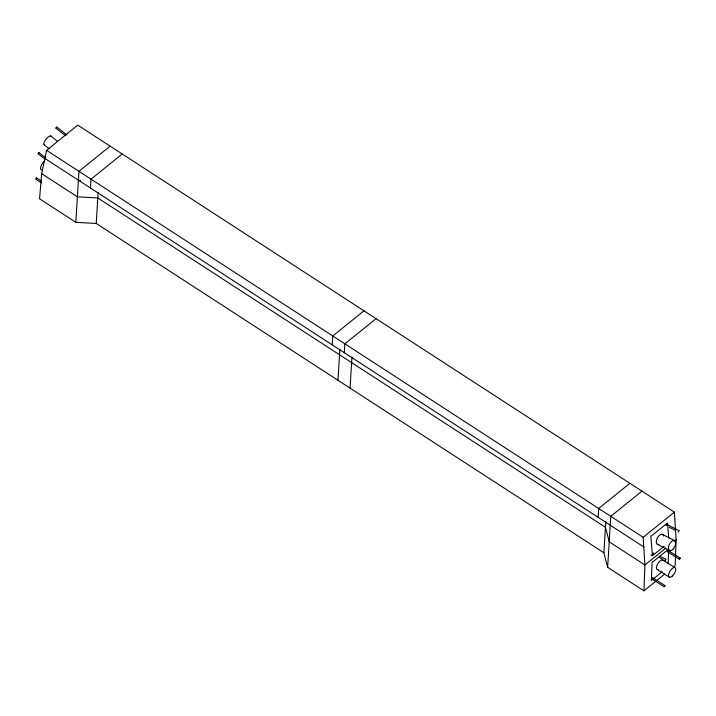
<?xml version="1.0" encoding="UTF-8"?>
<svg xmlns="http://www.w3.org/2000/svg" width="716" height="716" viewBox="0 0 716 716"><rect width="100%" height="100%" fill="white"/><g stroke="black" fill="none" stroke-linecap="round" stroke-linejoin="round"><path stroke-width="1.07" d="M605.79 521.722L603.892 552.77L607.66 567.323L643.917 590.843L644.919 564.978L643.147 537.313L46.567 150.324L77.776 125.157L674.356 512.155L676.128 539.819L675.125 565.676L673.389 567.072M668.144 563.877L668.717 549.065M603.892 552.77L96.23 223.455L75.824 222.318L78.939 171.321L110.148 146.154M90.484 188.031L91.03 179.161L122.23 153.994M96.23 223.455L98.128 192.407M332.233 344.852L332.77 335.983L363.979 310.816M337.97 380.268L339.876 349.229M344.315 352.693L344.861 343.823L376.061 318.656M350.061 388.108L351.959 357.069M598.146 517.346L598.692 508.476L629.901 483.318M607.66 567.323L610.775 516.317L641.983 491.158M46.567 150.324L41.671 173.657L39.559 198.797L75.824 222.318M667.983 551.052L668.037 550.434L680.137 558.05L680.012 558.802L679.421 559.277L667.258 551.642L668.055 550.461M667.786 551.356L667.357 551.66M643.147 537.313L674.356 512.155M650.853 554.9L652.455 555.723L664.108 546.335M665.728 548.205L644.919 564.978L609.218 541.824L605.45 527.271L97.788 197.947L77.382 196.819L41.671 173.657M674.4 541.215L676.128 539.819M667.885 549.736L652.07 562.481L651.372 580.47L662.193 571.744M643.917 590.843L664.725 574.062M44.902 159.113L38.118 153.788L38.95 152.633L45.717 157.95M35.943 179.179L36.659 177.953L35.854 179.143L41.483 182.893M38.932 152.624L38.118 153.788M678.902 530.601L678.303 531.899L678.965 530.637L666.838 524.38L666.202 525.669L666.873 524.398M680.111 558.033L679.386 559.268M652.768 577.875L652.088 579.119L664.215 586.753L664.878 586.216L664.904 585.5L652.84 577.893L652.151 579.137M665.79 559.259L665.128 560.53L665.79 559.259L659.722 556.135M78.402 180.19L80.55 180.307M66.973 135.029L56.815 127.054L56.313 127.35L55.938 128.182L65.308 135.521M55.982 128.209L56.85 127.081M664.904 585.5L664.215 586.753M669.254 527.236L675.286 530.35M662.291 534.297L674.356 540.508M657.646 544.42L669.711 550.64M659.132 557.442L662.148 558.99M662.73 559.912L674.83 567.528M657.369 569.623L669.46 577.239M44.678 158.317L643.961 547.069M36.632 177.944L41.277 181.05M50.612 135.897L57.396 141.213M44.294 144.936L49.386 148.928M668.744 538.011L667.473 522.984L650.835 536.409L652.455 555.723M658.962 544.366A5.585 2.945 -62.7 0 1 656.339 541.296A5.585 2.945 -62.7 0 1 659.848 534.95A5.585 2.945 -62.7 0 1 663.562 536.051M658.237 569.614A5.585 2.488 -57.8 0 1 657.861 563.582A5.585 2.488 -57.8 0 1 663.589 560.861M44.768 144.918A5.585 1.817 -51.9 0 1 45.958 139.369A5.585 1.817 -51.9 0 1 51.185 136.64M42.557 169.674A5.585 2.327 -56.3 0 1 40.731 167.007A5.585 2.327 -56.3 0 1 44.84 160.966M652.929 553.951C654.066 555.177 653.887 551.311 652.929 553.951M672.959 549.279A5.585 2.945 -62.7 0 0 674.633 540.634A5.585 2.945 -62.7 0 0 668.502 546.809A5.585 2.945 -62.7 0 0 672.959 549.279M672.199 576.147A5.585 2.488 -57.8 0 0 675.278 567.779A5.585 2.488 -57.8 0 0 668.968 573.23A5.585 2.488 -57.8 0 0 672.199 576.147"/></g></svg>
